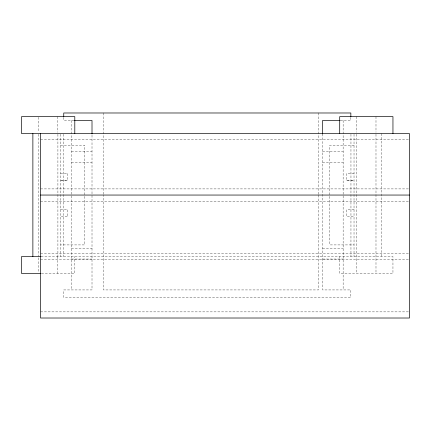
<?xml version="1.0" encoding="UTF-8"?>
<svg xmlns="http://www.w3.org/2000/svg" width="431" height="431" viewBox="0 0 431 431"><rect width="100%" height="100%" fill="white"/><g stroke="black" fill="none" stroke-linecap="round" stroke-linejoin="round"><path stroke-width="0.32" stroke-dasharray="2.15 1.62" d="M74.089 120.491L63.745 120.491L63.745 117.361M340.485 120.491L350.845 120.491L350.845 117.361M40.557 139.714L408.777 139.714M60.539 145.188L84.745 145.188L84.745 244.916L60.539 244.916M354.029 145.188L329.828 145.188L329.828 244.916L354.029 244.916M71.433 151.373L92.008 151.373M322.566 151.373L343.141 151.373M71.433 162.223L92.008 162.223M322.566 162.223L343.141 162.223M60.539 173.267L67.802 173.284L67.802 180.524L60.539 180.524M354.029 173.284L346.772 173.267L346.772 180.524L354.029 180.524M60.539 180.508L67.802 180.508M346.772 180.508L354.029 180.508M40.557 188.902L408.777 188.902M40.557 201.196L408.777 201.196M60.539 209.585L67.802 209.585L67.802 216.825L60.539 216.825M354.029 209.585L346.772 209.585L346.772 216.825L354.029 216.82M71.433 248.197L92.008 248.197M322.566 248.197L343.141 248.197M40.557 253.46L408.777 253.46M41.069 256.531L392.953 256.531L392.953 273.475L339.703 273.475L339.703 256.531M71.433 259.042L92.008 259.042M322.566 259.042L343.141 259.042M40.557 259.607L408.777 259.607M41.495 273.475L74.8 273.475L74.8 256.531M40.557 311.866L408.777 311.866M381.699 133.567L381.699 256.531M375.988 116.623L375.988 132.263M375.988 134.24L375.988 273.475M356.669 116.623L356.669 132.263M356.669 134.24L356.669 273.475M354.029 134.24L354.029 256.531M350.958 134.24L350.958 256.531M343.141 120.491L343.141 289.928M322.566 133.939L322.566 289.928L350.845 289.928L350.845 297.433L63.745 297.433L63.745 289.928L92.008 289.928L92.008 133.939M318.547 112.987L318.547 194.392M318.547 195.065L318.547 289.928L103.381 289.928L103.381 195.065M103.381 112.987L103.381 194.392M71.433 120.491L71.433 289.928M63.616 134.24L63.616 256.531M60.539 134.24L60.539 256.531M57.905 134.24L57.905 256.531M57.835 116.623L57.835 132.263M57.835 256.531L57.835 273.475M38.585 134.24L38.585 256.531M38.515 117.275L38.515 132.263M38.515 257.835L38.515 272.823"/><path stroke-width="0.65" d="M74.515 120.491L92.008 120.491L92.008 133.939M340.07 120.491L322.566 120.491L322.566 133.939M40.557 195.049L409.45 195.049M40.956 256.531L21.55 256.531L21.55 273.475L40.886 273.475M392.953 133.567L392.953 116.623L339.703 116.623L339.703 133.567M350.845 116.736L350.845 112.987L63.745 112.987L63.745 116.736M74.8 133.567L74.8 116.623L21.55 116.623L21.55 133.567L409.45 133.567L409.45 318.013L40.557 318.013L40.557 133.567M32.875 133.567L32.875 256.531"/></g></svg>
